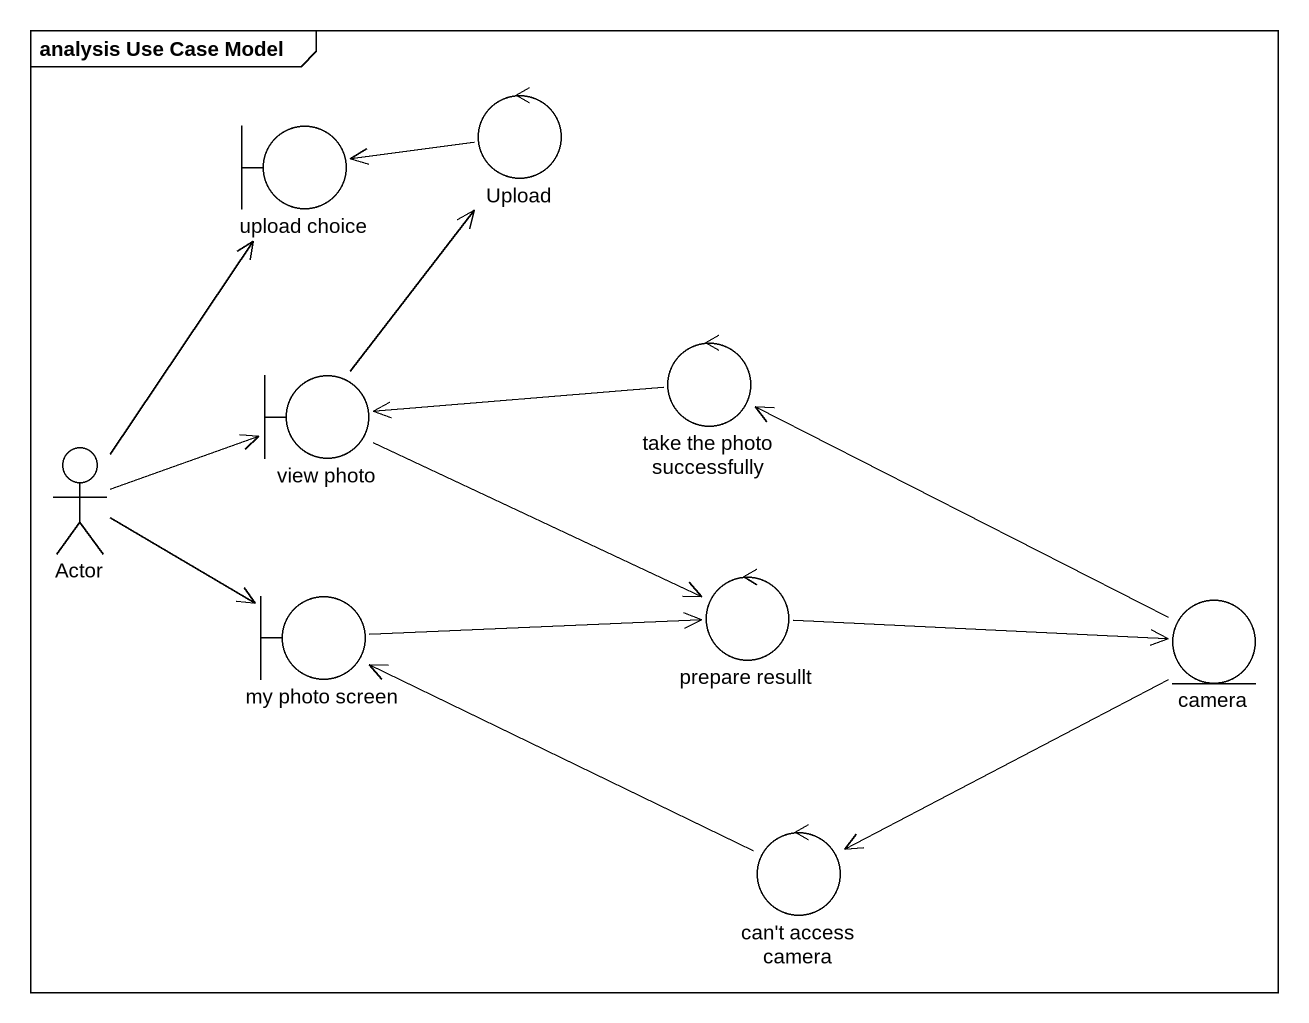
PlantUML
@startuml
mainframe analysis Use Case Model
boundary "upload choice" as upload_choice
control Upload
boundary "view photo" as view_photo
control "take the photo successfully" as take_the_photo_successfully
actor "Actor" as Actor_
boundary "my photo screen" as my_photo_screen
control "prepare resullt" as prepare_resullt
entity camera
control "can't access camera" as can_t_access_camera
Upload -left-> upload_choice
view_photo -up-> Upload
view_photo -right-> prepare_resullt
take_the_photo_successfully -left-> view_photo
Actor_ -up-> upload_choice
Actor_ -right-> view_photo
Actor_ -right-> my_photo_screen
my_photo_screen -right-> prepare_resullt
prepare_resullt -right-> camera
camera -left-> take_the_photo_successfully
camera -left-> can_t_access_camera
can_t_access_camera -left-> my_photo_screen
@enduml
